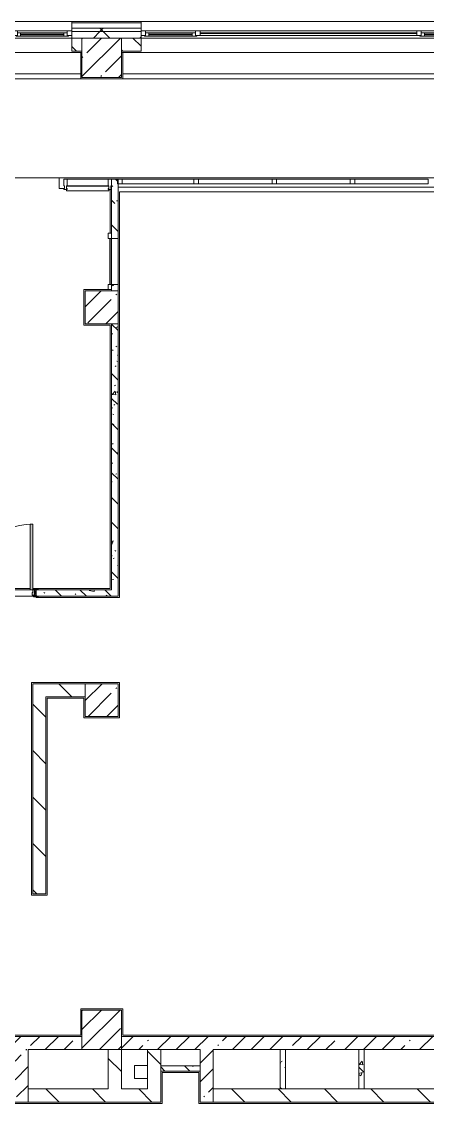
# Model space of a CAD drawing. Header units: millimetres. Extents: x -4196 to 190310, y -8553 to 29000.
# Drawn here: x 118586 to 124769, y 10880 to 27350 of the extents above; entities that cross this region are included whole.
import ezdxf

# ---------------------------------------------------------------- set-up
doc = ezdxf.new("R2010")
doc.units = ezdxf.units.MM
for name, color, linetype, lineweight, true_color in [('A-DOOR-1', 7, 'Continuous', 5, 0xaaaaaa), ('A-DOOR-2', 7, 'Continuous', 5, 0xe2e2e2), ('A-DOOR-FRAM-1', 7, 'Continuous', 5, 0xe2e2e2), ('A-DOOR-FRAM-2', 7, 'Continuous', 5, 0xaaaaaa), ('A-FLOR-1', 7, 'Continuous', 5, 0xaaaaaa), ('I-WALL-5', 7, 'Continuous', 5, 0x787878)]:
    doc.layers.add(name, color=color, linetype=linetype, lineweight=lineweight, true_color=true_color)
for name, color, linetype, lineweight in [('A-GLAZ-1', 7, 'Continuous', 5), ('A-GLAZ-CURT-2', 7, 'Continuous', 5), ('A-GLAZ-CWMG-2', 7, 'Continuous', 5), ('A-WALL', 7, 'Continuous', 9), ('A-WALL-4', 7, 'Continuous', 5), ('I-WALL-3', 7, 'Continuous', 5), ('S-COLS-2', 7, 'Continuous', 5)]:
    doc.layers.add(name, color=color, linetype=linetype, lineweight=lineweight)
pattern_1 = [(45, (59346.5, 0), (-285.1231, 285.1231), []), (45, (59631.6, 0), (-285.1231, 285.1231), [504.031, -100.806, 16.764, -84.042])]
pattern_2 = [(135, (59346.5, 0), (-377.1708, -377.1708), [533.4, -88.9, 17.78, -88.9]), (135, (59346.5, 376.94), (-377.1708, -377.1708), []), (50, (59346.5, 0), (637.6445, -55.7866), [66.675, -733.425]), (355, (59346.5, 0), (-123.3494, 668.699), [53.34, -586.74]), (100.451, (59399.6, -4.65), (514.299, 612.908), [56.665, -623.315]), (46.184, (59346.5, 177.8), (948.776, -147.15), [100.012, -1100.137]), (96.636, (59425.6, 165.5), (830.909, 865.997), [84.998, -934.973]), (351.184, (59346.5, 177.8), (830.918, 865.988), [80.01, -880.11]), (21, (59435.4, 133.35), (530.6506, -357.9283), [66.675, -733.425]), (326, (59435.4, 133.35), (216.308, 644.6585), [53.34, -586.74]), (71.451, (59479.6, 103.5), (746.9596, 286.7243), [56.665, -623.315]), (37.5, (59346.5, 0), (10.8105, 295.9426), [16.764, -562.864, 16.764, -578.866, -588.962]), (37.5, (59346.5, 0), (10.8105, 295.9426), [-1175.258, 16.764, -572.198]), (7.5, (59346.5, 0), (233.8692, 350.6318), [16.764, -322.834, 16.764, -549.529, -224.472]), (7.5, (59346.5, 0), (233.8692, 350.6318), [-905.891, 16.764, -207.708]), (327.5, (59148.24, 0), (474.5678, -20.0513), [16.764, -205.486, 16.764, -676.656, -920.115]), (327.5, (59148.24, 0), (474.5678, -20.0513), [-915.67, 16.764, -903.351]), (317.5, (59059.34, 0), (518.4522, 88.9934), [16.764, -272.161, 16.764, -443.738, -653.415]), (317.5, (59059.34, 0), (518.4522, 88.9934), [-749.427, 16.764, -636.651])]
pattern_3 = [(135, (59346.5, 0), (-353.5534, -353.5534), [])]
pattern_4 = [(45, (59346.5, 0), (-353.5534, 353.5534), []), (135, (59346.5, 0), (-353.5534, -353.5534), [])]

# ---------------------------------------------------------------- blocks, each defined once
blk = doc.blocks.new('Системная панель - Стекло - 70мм-31693619-1_6_1_птичка')
at = {"layer": 'A-GLAZ-CURT-2'}
for p, q in [((547.5, 35), (-547.5, 35)), ((-547.5, 35), (-547.5, -35)), ((547.5, -35), (547.5, 35)), ((-547.5, -35), (547.5, -35))]:
    blk.add_line(p, q, dxfattribs=at)
blk = doc.blocks.new('Прямоугольный импост - 50 x 70 мм-23766079-1_6_1_птичка')
at = {"layer": 'A-GLAZ-CWMG-2'}
for p, q in [((-35, 35), (35, 35)), ((-35, -35), (-35, 35)), ((35, 35), (35, -35)), ((35, -35), (-35, -35))]:
    blk.add_line(p, q, dxfattribs=at)
blk = doc.blocks.new('BSC_Колонна _Прямоугольная - 600х600-V92-1_6_1_птичка')
at = {"layer": 'S-COLS-2'}
h = blk.add_hatch(dxfattribs=at)
h.set_pattern_fill('FP_145', color=256, style=0, pattern_type=2)
h.set_pattern_definition([(45, (-60460, -12000), (-285.1231, 285.1231), []), (45, (-60174.88, -12000), (-285.1231, 285.1231), [504.031, -100.806, 16.764, -84.042])])
h.paths.add_polyline_path([(208, -300), (300, -300), (300, 300), (-300, 300), (-300, -300), (-168, -300)])
for p, q in [((300, 300), (-300, 300)), ((-300, 300), (-300, -300)), ((300, -300), (300, 300)), ((-300, -300), (300, -300))]:
    blk.add_line(p, q, dxfattribs=at)
blk = doc.blocks.new('Системная панель - Стекло - 70мм-31693620-1_6_1_птичка')
at = {"layer": 'A-GLAZ-CURT-2'}
for p, q in [((560, 35), (-560, 35)), ((-560, 35), (-560, -35)), ((560, -35), (560, 35)), ((-560, -35), (560, -35))]:
    blk.add_line(p, q, dxfattribs=at)
blk = doc.blocks.new('Прямоугольный импост - 50 x 70 мм-V109-1_6_1_птичка')
at = {"layer": 'A-GLAZ-CWMG-2'}
for p, q in [((-35, 35), (35, 35)), ((-35, -35), (-35, 35)), ((35, 35), (35, -35)), ((35, -35), (-35, -35))]:
    blk.add_line(p, q, dxfattribs=at)
blk = doc.blocks.new('Прямоугольный импост - Импост структурный с накладкой - 160мм Темный-32302294-1_6_1_птичка')
at = {"layer": 'A-GLAZ-CWMG-2'}
for p, q in [((-25, 40), (-25, 140)), ((-25, 140), (25, 140)), ((-15, 40), (-25, 40)), ((-25, -17), (-25, 0)), ((-25, 0), (-15, 0)), ((-15, 0), (-15, 40)), ((15, 40), (15, 0)), ((25, 40), (15, 40)), ((15, 0), (25, 0)), ((25, 140), (25, 40)), ((25, 0), (25, -17)), ((25, -17), (-25, -17))]:
    blk.add_line(p, q, dxfattribs=at)
blk = doc.blocks.new('110_Дверь_СКБ_1Ст_Внутренняя1 - Д-11 1100x2100h_кладовые _все__ коридор _между помещениями блока столовой__ моечные _все_-32089444-1_6_1_птичка')
at = {"layer": 'A-DOOR-1'}
h = blk.add_hatch(dxfattribs=at)
h.set_pattern_fill('FP_130', color=256, style=0, pattern_type=2)
h.set_pattern_definition([(135, (1751.41, 114.685), (-14.14214, -14.14214), []), (225, (1751.41, 114.685), (14.14214, -14.14214), [])])
h.paths.add_polyline_path([(562.5, -50), (562.5, 50), (537.5, 50), (537.5, -50)])
at = {"layer": 'A-DOOR-2'}
h = blk.add_hatch(color=256, dxfattribs=at)
h.paths.add_polyline_path([(512.5, -30), (537.5, -30), (537.5, 50), (512.5, 50), (512.5, 10), (502.5, 10), (502.5, -30)])
h.paths.add_polyline_path([(-477.5, -30), (-477.5, 10), (-487.5, 10), (-487.5, 50), (-512.5, 50), (-512.5, -30), (-487.5, -30)])
at = {"layer": 'A-DOOR-FRAM-1'}
for points in [[(512.5, 50), (512.5, 1050), (472.5, 1050), (472.5, 50)], [(-512.5, 50), (-497.5, 50), (-497.5, 58), (-567.5, 58), (-567.5, 50), (-537.5, 50)], [(592.5, 50), (592.5, 58), (522.5, 58), (522.5, 50), (562.5, 50)], [(-567.5, -58), (-497.5, -58), (-497.5, -50), (-567.5, -50)], [(-497.5, -50), (-497.5, -30), (-512.5, -30), (-512.5, -50)], [(522.5, -50), (537.5, -50), (537.5, -30), (522.5, -30)], [(592.5, -58), (592.5, -50), (522.5, -50), (522.5, -58), (562.5, -58)]]:
    blk.add_hatch(color=256, dxfattribs=at).paths.add_polyline_path(points)
at = {"layer": 'A-DOOR-FRAM-2'}
h = blk.add_hatch(dxfattribs=at)
h.set_pattern_fill('FP_131', color=256, style=0, pattern_type=2)
h.set_pattern_definition([(45, (-371.384, 114.685), (-14.1421, 14.1421), []), (135, (-371.384, 114.685), (-14.1421, -14.1421), [])])
h.paths.add_polyline_path([(-537.5, -50), (-512.5, -50), (-512.5, 50), (-537.5, 50)])
at = {"layer": 'A-DOOR-1'}
for p, q in [((512.5, 1050), (472.5, 1050)), ((472.5, 1050), (472.5, 50)), ((512.5, 50), (512.5, 1050)), ((472.5, 50), (512.5, 50))]:
    blk.add_line(p, q, dxfattribs=at)
blk.add_arc((512.5, 50), 1000, 90, 180, dxfattribs=at)
at = {"layer": 'A-DOOR-FRAM-2'}
for p, q in [((-497.5, 58), (-567.5, 58)), ((-567.5, 58), (-567.5, 50)), ((-567.5, 50), (-497.5, 50)), ((-512.5, 50), (-537.5, 50)), ((-537.5, 50), (-537.5, -50)), ((-487.5, 50), (-512.5, 50)), ((-512.5, 50), (-512.5, -30)), ((-512.5, -50), (-512.5, 50)), ((-497.5, 50), (-512.5, 50)), ((-512.5, 50), (-512.5, 49)), ((-512.5, 49), (-497.5, 49)), ((-497.5, 50), (-497.5, 58)), ((-497.5, 49), (-497.5, 50)), ((-487.5, 10), (-487.5, 50)), ((-477.5, 10), (-487.5, 10)), ((-477.5, -30), (-477.5, 10)), ((512.5, 10), (502.5, 10)), ((502.5, 10), (502.5, -30)), ((512.5, 50), (512.5, 10)), ((537.5, 50), (512.5, 50)), ((592.5, 58), (522.5, 58)), ((522.5, 58), (522.5, 50)), ((537.5, 50), (522.5, 50)), ((522.5, 50), (522.5, 49)), ((522.5, 50), (592.5, 50)), ((522.5, 49), (537.5, 49)), ((537.5, -30), (537.5, 50)), ((562.5, 50), (537.5, 50)), ((537.5, 50), (537.5, -50)), ((537.5, 49), (537.5, 50)), ((562.5, -50), (562.5, 50)), ((592.5, 50), (592.5, 58)), ((-497.5, -50), (-567.5, -50)), ((-567.5, -50), (-567.5, -58)), ((-567.5, -58), (-497.5, -58)), ((-537.5, -50), (-512.5, -50)), ((-512.5, -30), (-477.5, -30)), ((-497.5, -30), (-512.5, -30)), ((-512.5, -30), (-512.5, -50)), ((-512.5, -50), (-497.5, -50)), ((-497.5, -50), (-497.5, -30)), ((-497.5, -58), (-497.5, -50)), ((502.5, -30), (537.5, -30)), ((537.5, -30), (522.5, -30)), ((522.5, -30), (522.5, -50)), ((522.5, -50), (537.5, -50)), ((592.5, -50), (522.5, -50)), ((522.5, -50), (522.5, -58)), ((522.5, -58), (592.5, -58)), ((537.5, -50), (537.5, -30)), ((537.5, -50), (562.5, -50)), ((592.5, -58), (592.5, -50))]:
    blk.add_line(p, q, dxfattribs=at)
blk = doc.blocks.new('Системная панель - Стекло - 70мм-V121-1_6_1_птичка')
at = {"layer": 'A-GLAZ-CURT-2'}
for p, q in [((560, 35), (-560, 35)), ((-560, 35), (-560, -35)), ((560, -35), (560, 35)), ((-560, -35), (560, -35))]:
    blk.add_line(p, q, dxfattribs=at)
blk = doc.blocks.new('120_Окно_СКБ_2Ст - 120_Окно_СКБ_2Ст 2300х2400 _мал створка справа_-19949978-1_6_1_птичка')
at = {"layer": 'A-GLAZ-1'}
for p, q in [((-1150, -75), (-1150, -5)), ((-1150, -5), (-1080, -5)), ((1150, -5), (-1150, -5)), ((-1080, -75), (-1150, -75)), ((-1150, -75), (-1100, -75)), ((-1080, -75), (-1100, -75)), ((-1100, -75), (-1100, -85)), ((-1100, -85), (270, -85)), ((270, -85), (-1100, -85)), ((-1080, -5), (-1080, -75)), ((250, -35), (-1080, -35)), ((-1080, -35), (-1080, -75)), ((-1030, -85), (-1030, -35)), ((-1030, -55), (200, -55)), ((200, -65), (-1030, -65)), ((200, -85), (200, -35)), ((250, -75), (250, -5)), ((250, -5), (320, -5)), ((250, -75), (250, -35)), ((320, -75), (250, -75)), ((270, -75), (250, -75)), ((270, -75), (300, -75)), ((270, -85), (270, -75)), ((320, -75), (300, -75)), ((300, -75), (300, -85)), ((300, -85), (1100, -85)), ((1100, -85), (300, -85)), ((320, -5), (320, -75)), ((1080, -35), (320, -35)), ((320, -35), (320, -75)), ((370, -85), (370, -35)), ((370, -55), (1030, -55)), ((1030, -65), (370, -65)), ((1030, -85), (1030, -35)), ((1080, -75), (1080, -5)), ((1080, -5), (1150, -5)), ((1080, -75), (1080, -35)), ((1150, -75), (1080, -75)), ((1100, -75), (1080, -75)), ((1100, -75), (1150, -75)), ((1100, -85), (1100, -75)), ((1150, -5), (1150, -75))]:
    blk.add_line(p, q, dxfattribs=at)
blk = doc.blocks.new('120_Окно_СКБ_3Ст - 120_Окно_СКБ_3Ст_5100-21641134-1_6_1_птичка')
at = {"layer": 'A-GLAZ-1'}
for p, q in [((-2550, -75), (-2550, -5)), ((-2550, -5), (-2480, -5)), ((2550, -5), (-2550, -5)), ((-2480, -75), (-2550, -75)), ((-2550, -75), (-2500, -75)), ((-2480, -75), (-2500, -75)), ((-2500, -75), (-2500, -85)), ((-2500, -85), (-1700, -85)), ((-1700, -85), (-2500, -85)), ((-2480, -5), (-2480, -75)), ((-1720, -35), (-2480, -35)), ((-2480, -35), (-2480, -75)), ((-2430, -85), (-2430, -35)), ((-2430, -55), (-1770, -55)), ((-1770, -65), (-2430, -65)), ((-1770, -85), (-1770, -35)), ((-1720, -75), (-1720, -5)), ((-1720, -5), (-1650, -5)), ((-1720, -75), (-1720, -35)), ((-1650, -75), (-1720, -75)), ((-1700, -75), (-1720, -75)), ((-1700, -75), (1700, -75)), ((-1700, -85), (-1700, -75)), ((-1650, -5), (-1650, -75)), ((1650, -35), (-1650, -35)), ((1650, -45), (-1650, -45)), ((1650, -75), (1650, -5)), ((1650, -5), (1720, -5)), ((1720, -75), (1650, -75)), ((1720, -75), (1700, -75)), ((1700, -75), (1700, -85)), ((1700, -85), (2500, -85)), ((2500, -85), (1700, -85)), ((1720, -5), (1720, -75)), ((2480, -35), (1720, -35)), ((1720, -35), (1720, -75)), ((1770, -85), (1770, -35)), ((1770, -55), (2430, -55)), ((2430, -65), (1770, -65)), ((2430, -85), (2430, -35)), ((2480, -75), (2480, -5)), ((2480, -5), (2550, -5)), ((2480, -75), (2480, -35)), ((2550, -75), (2480, -75)), ((2500, -75), (2480, -75)), ((2500, -75), (2550, -75)), ((2500, -85), (2500, -75)), ((2550, -5), (2550, -75))]:
    blk.add_line(p, q, dxfattribs=at)
blk = doc.blocks.new('BSC_Колонна _Прямоугольная - 500х500-V150-1_6_1_птичка')
at = {"layer": 'S-COLS-2'}
h = blk.add_hatch(dxfattribs=at)
h.set_pattern_fill('FP_190', color=256, style=0, pattern_type=2)
h.set_pattern_definition([(45, (-60460, -17020), (-285.1231, 285.1231), []), (45, (-60174.88, -17020), (-285.1231, 285.1231), [504.031, -100.806, 16.764, -84.042])])
h.paths.add_polyline_path([(189, -250), (250, -250), (250, 250), (-250, 250), (-250, -250), (-168, -250)])
for p, q in [((250, 250), (-250, 250)), ((-250, 250), (-250, -250)), ((250, -250), (250, 250)), ((-250, -250), (250, -250))]:
    blk.add_line(p, q, dxfattribs=at)
blk = doc.blocks.new('BSC_Колонна _Прямоугольная - 500х500-V151-1_6_1_птичка')
at = {"layer": 'S-COLS-2'}
h = blk.add_hatch(dxfattribs=at)
h.set_pattern_fill('FP_191', color=256, style=0, pattern_type=2)
h.set_pattern_definition([(45, (-60460, -23000), (-285.1231, 285.1231), []), (45, (-60174.88, -23000), (-285.1231, 285.1231), [504.031, -100.806, 16.764, -84.042])])
h.paths.add_polyline_path([(130, -250), (250, -250), (248, 250), (-250, 249), (-250, -250), (-168, -250)])
for p, q in [((250, 250), (-250, 250)), ((-250, 250), (-250, -250)), ((250, -250), (250, 250)), ((-250, -250), (250, -250))]:
    blk.add_line(p, q, dxfattribs=at)
blk = doc.blocks.new('Штора противопожарная_Рен - ШТ_700х700-22567375-1_6_1_птичка')
at = {"layer": 'A-DOOR-1'}
for p, q in [((-430, 100), (-350, 100)), ((-430, 50), (-430, 100)), ((-350, 50), (-430, 50)), ((-350, 100), (-350, 50)), ((-350, 78), (350, 78)), ((-350, 73), (-350, 78)), ((350, 73), (-350, 73)), ((350, 100), (430, 100)), ((350, 50), (350, 100)), ((350, 78), (350, 73)), ((430, 50), (350, 50)), ((430, 100), (430, 50))]:
    blk.add_line(p, q, dxfattribs=at)
blk = doc.blocks.new('Системная панель - Стекло - 70мм-32304938-1_6_1_птичка')
at = {"layer": 'A-GLAZ-CURT-2'}
h = blk.add_hatch(dxfattribs=at)
h.set_pattern_fill('FP_206', color=256, style=0, pattern_type=2)
h.set_pattern_definition([(225, (60747.5, 24310), (1414.214, -1414.214), [1000, -3000]), (225, (61747.5, 24810), (1414.214, -1414.214), [3000, -1000]), (225, (59747.5, 25310), (1414.214, -1414.214), [1000, -3000])])
h.paths.add_polyline_path([(322, 35), (-323, 35), (-323, -35), (322, -35), (322, 18)])
for p, q in [((322, 35), (-323, 35)), ((-323, 35), (-323, -35)), ((322, -35), (322, 35)), ((-323, -35), (322, -35))]:
    blk.add_line(p, q, dxfattribs=at)
blk = doc.blocks.new('Прямоугольный импост - Импост структурный с накладкой - 160мм Темный-32304618-1_6_1_птичка')
at = {"layer": 'A-GLAZ-CWMG-2'}
for p, q in [((59935, 24950), (60560, 24950)), ((59935, 24850), (60560, 24850))]:
    blk.add_line(p, q, dxfattribs=at)
blk = doc.blocks.new('Системная панель - Стекло - 70мм-V168-1_6_1_птичка')
at = {"layer": 'A-GLAZ-CURT-2'}
for p, q in [((560, 35), (-560, 35)), ((-560, 35), (-560, -35)), ((560, -35), (560, 35)), ((-560, -35), (560, -35))]:
    blk.add_line(p, q, dxfattribs=at)
blk = doc.blocks.new('Прямоугольный импост - Импост структурный с накладкой - 160мм Темный-32302318-1_6_1_птичка')
at = {"layer": 'A-GLAZ-CWMG-2'}
for p, q in [((0, 140), (-50, 140)), ((-50, 140), (-50, 40)), ((-50, 40), (-40, 40)), ((-40, 0), (-50, 0)), ((-50, 0), (-50, -17)), ((-40, 40), (-40, 0)), ((-10, 0), (-10, 40)), ((-10, 40), (0, 40)), ((0, 0), (-10, 0)), ((0, 40), (0, 140)), ((0, -17), (0, 0)), ((-50, -17), (0, -17))]:
    blk.add_line(p, q, dxfattribs=at)
blk = doc.blocks.new('Зашивка приборов отопления9 - Зашивка приборов отопления-33277916-1_6_1_птичка')
at = {"layer": 'A-WALL-4'}
for p, q in [((51570, 26880), (51570, 26555)), ((54140, 26880), (51570, 26880)), ((54140, 26555), (54140, 26880)), ((51570, 26555), (54140, 26555)), ((54140, 26555), (51570, 26555)), ((51570, 26555), (51570, 26480)), ((54140, 26480), (54140, 26555)), ((51570, 26480), (54140, 26480))]:
    blk.add_line(p, q, dxfattribs=at)
blk = doc.blocks.new('Зашивка приборов отопления10 - Зашивка приборов отопления-33278020-1_6_1_птичка')
at = {"layer": 'A-WALL-4'}
for p, q in [((51570, 26880), (51570, 26555)), ((56926, 26880), (51570, 26880)), ((56926, 26555), (56926, 26880)), ((51570, 26555), (56926, 26555)), ((56930, 26555), (51570, 26555)), ((51570, 26555), (51570, 26480)), ((56930, 26480), (56930, 26555)), ((51570, 26480), (56930, 26480))]:
    blk.add_line(p, q, dxfattribs=at)

msp = doc.modelspace()

# ---------------------------------------------------------------- hatches: boundary and pattern name
at = {"layer": 'A-WALL-4'}
h = msp.add_hatch(dxfattribs=at)
h.set_pattern_fill('FP_116', color=256, style=0, pattern_type=2)
h.set_pattern_definition(pattern_4)
h.paths.add_polyline_path([(142771.6, 27200), (144316.5, 27200), (144316.5, 27250), (139696.5, 27250), (139696.5, 27200), (142571.6, 27200)])
h.paths.add_polyline_path([(130156.5, 27200), (130156.5, 27250), (127556.5, 27250), (127556.5, 27200), (129656.5, 27200)])
h.paths.add_polyline_path([(126106.5, 27200), (126456.5, 27200), (126456.5, 27250), (125506.5, 27250), (125506.5, 27200)])
h.paths.add_polyline_path([(132256.5, 27200), (133596.5, 27200), (133596.5, 27250), (132256.5, 27250), (132256.5, 27210)])
h.paths.add_polyline_path([(136596.5, 27200), (136596.5, 27250), (135696.5, 27250), (135696.5, 27200), (136096.5, 27200)])
h.paths.add_polyline_path([(117051.5, 27200), (117051.5, 27250), (116206.5, 27250), (116206.5, 27200)])
h.paths.add_polyline_path([(119638.6, 27200), (120406.5, 27200), (120406.5, 27250), (119351.5, 27250), (119351.5, 27200)])
h.paths.add_polyline_path([(113206.5, 27200), (114106.5, 27200), (114106.5, 27250), (113206.5, 27250), (113206.5, 27210)])
h.paths.add_polyline_path([(108106.5, 27200), (108106.5, 27250), (107006.5, 27250), (107006.5, 27200), (107506.5, 27200)])
h.paths.add_polyline_path([(111106.5, 27200), (111106.5, 27250), (110206.5, 27250), (110206.5, 27200)])
h.paths.add_polyline_path([(103906.5, 27200), (103906.5, 27250), (101506.5, 27250), (101506.5, 27200), (102908, 27200)])
h = msp.add_hatch(dxfattribs=at)
h.set_pattern_fill('FP_116', color=256, style=0, pattern_type=2)
h.set_pattern_definition(pattern_4)
h.paths.add_polyline_path([(102106.5, 27100), (103906.5, 27100), (103906.5, 27200), (101506.5, 27200), (101506.5, 27100)])
h.paths.add_polyline_path([(120106.5, 27100), (120406.5, 27100), (120406.5, 27200), (119351.5, 27200), (119351.5, 27100), (119638.6, 27100)])
h.paths.add_polyline_path([(143446.5, 27100), (144316.5, 27100), (144311.9, 27200), (139696.5, 27198.1), (139696.5, 27100), (142771.6, 27100)])
h.paths.add_polyline_path([(110746.5, 27100), (111106.5, 27100), (111106.5, 27200), (110206.5, 27200), (110206.5, 27100)])
h.paths.add_polyline_path([(113206.5, 27100), (114106.5, 27100), (114106.5, 27200), (113206.5, 27200), (113206.5, 27140)])
h.paths.add_polyline_path([(107206.5, 27100), (108106.5, 27100), (108106.5, 27200), (107006.5, 27200), (107006.5, 27100)])
h.paths.add_polyline_path([(126456.5, 27100), (126456.5, 27102), (126424.5, 27102), (126424.5, 27110), (126456.5, 27110), (126456.5, 27200), (125506.5, 27200), (125506.5, 27100), (126424.5, 27100)])
h.paths.add_polyline_path([(117051.5, 27100), (117051.5, 27200), (116206.5, 27200), (116206.5, 27100), (116696.5, 27100)])
h.paths.add_polyline_path([(136096.5, 27100), (136596.5, 27100), (136596.5, 27200), (135696.5, 27200), (135696.5, 27100)])
h.paths.add_polyline_path([(127588.5, 27100), (130156.5, 27100), (130156.5, 27200), (127556.5, 27200), (127556.5, 27110), (127588.5, 27110), (127588.5, 27102), (127556.5, 27100)])
h.paths.add_polyline_path([(132886.5, 27100), (133596.5, 27100), (133596.5, 27200), (132256.5, 27200), (132256.5, 27100)])
h = msp.add_hatch(dxfattribs=at)
h.set_pattern_fill('FP_98', color=256, style=0, pattern_type=2)
h.set_pattern_definition([(135, (59346.5, 0), (-176.7767, -176.7767), [])])
h.paths.add_polyline_path([(116696.5, 26900), (117051.5, 26900), (117051.5, 27100), (116206.5, 27100), (116206.5, 26900)])
h.paths.add_polyline_path([(102106.5, 26900), (103906.5, 26900), (103906.5, 27100), (102106.5, 27100), (102106.5, 27061.4)])
h.paths.add_polyline_path([(110343.8, 26900), (111106.5, 26900), (111106.5, 27100), (110206.5, 27100), (110206.5, 26900)])
h.paths.add_polyline_path([(113206.5, 26900), (113506.5, 26900), (113506.5, 27100), (113206.5, 27100), (113206.5, 26969.4)])
h.paths.add_polyline_path([(139996.5, 26900), (139996.5, 27100), (139696.5, 27100), (139696.5, 26900)])
h.paths.add_polyline_path([(120106.5, 26900), (120406.5, 26900), (120406.5, 27100), (120106.5, 27100), (120106.5, 26953.9)])
h.paths.add_polyline_path([(136096.5, 26900), (136096.5, 27100), (135696.5, 27100), (135696.5, 26900), (135774.7, 26900)])
h.paths.add_polyline_path([(126406.5, 26900), (126406.5, 27100), (126106.5, 27100), (126106.5, 26900)])
h.paths.add_polyline_path([(119351.5, 26900), (119506.5, 26900), (119506.5, 27100), (119351.5, 27100), (119351.5, 26936.5)])
h.paths.add_polyline_path([(127552.5, 26900), (129656.5, 26900), (129656.5, 27100), (127552.5, 27100), (127552.5, 27091.3)])
h.paths.add_polyline_path([(133596.5, 26900), (133596.5, 27100), (133386.5, 27100), (133386.5, 26900)])
h.paths.add_polyline_path([(132886.5, 26900), (132886.5, 27100), (132256.5, 27100), (132256.5, 26900)])
h.paths.add_polyline_path([(107006.5, 26900), (107506.5, 26900), (107506.5, 27100), (107006.5, 27100), (107006.5, 27079.6)])
at = {"layer": 'I-WALL-3'}
h = msp.add_hatch(dxfattribs=at)
h.set_pattern_fill('FP_115', color=256, style=0, pattern_type=2)
h.set_pattern_definition(pattern_3)
h.paths.add_polyline_path([(118756.5, 17070), (119556.5, 17070), (119556.5, 17270), (118756.5, 17265)])
h = msp.add_hatch(dxfattribs=at)
h.set_pattern_fill('FP_115', color=256, style=0, pattern_type=2)
h.set_pattern_definition(pattern_3)
h.paths.add_polyline_path([(118956.5, 14070), (118956.5, 17070), (118756.5, 17070), (118756.5, 14070)])
h = msp.add_hatch(dxfattribs=at)
h.set_pattern_fill('FP_97', color=256, style=0, pattern_type=2)
h.set_pattern_definition(pattern_1)
h.paths.add_polyline_path([(118486.5, 11700), (119506.5, 11700), (119506.5, 11900), (114106.5, 11900), (114106.5, 11700), (117779.7, 11700)])
h.paths.add_polyline_path([(111256.5, 11700), (113506.5, 11700), (113506.5, 11900), (111056.5, 11900), (111056.5, 11700)])
h = msp.add_hatch(dxfattribs=at)
h.set_pattern_fill('FP_97', color=256, style=0, pattern_type=2)
h.set_pattern_definition(pattern_1)
h.paths.add_polyline_path([(121497.6, 11700), (125506.5, 11700), (125506.5, 11900), (120106.5, 11900), (120106.5, 11700), (121306.5, 11700)])
h = msp.add_hatch(dxfattribs=at)
h.set_pattern_fill('FP_97', color=256, style=0, pattern_type=2)
h.set_pattern_definition(pattern_1)
h.paths.add_polyline_path([(118486.5, 10900), (118686.5, 10900), (118686.5, 11700), (118486.5, 11700), (118486.5, 10980)])
h = msp.add_hatch(dxfattribs=at)
h.set_pattern_fill('FP_115', color=256, style=0, pattern_type=2)
h.set_pattern_definition(pattern_3)
h.paths.add_polyline_path([(120106.5, 11100), (120106.5, 11700), (119906.5, 11700), (119906.5, 11100)])
h = msp.add_hatch(dxfattribs=at)
h.set_pattern_fill('FP_115', color=256, style=0, pattern_type=2)
h.set_pattern_definition(pattern_3)
h.paths.add_polyline_path([(120506.5, 11100), (120706.5, 11100), (120706.5, 11700), (120506.5, 11700), (120506.5, 11257)])
h = msp.add_hatch(dxfattribs=at)
h.set_pattern_fill('FP_97', color=256, style=0, pattern_type=2)
h.set_pattern_definition(pattern_1)
h.paths.add_polyline_path([(121506.5, 10900), (121506.5, 11700), (121306.5, 11700), (121306.5, 10900)])
h = msp.add_hatch(dxfattribs=at)
h.set_pattern_fill('FP_115', color=256, style=0, pattern_type=2)
h.set_pattern_definition(pattern_3)
h.paths.add_polyline_path([(118686.5, 10900), (120706.5, 10900), (120706.5, 11100), (118686.5, 11100), (118686.5, 10994)])
h = msp.add_hatch(dxfattribs=at)
h.set_pattern_fill('FP_115', color=256, style=0, pattern_type=2)
h.set_pattern_definition(pattern_3)
h.paths.add_polyline_path([(132306.3, 10900), (132886.5, 10900), (132886.5, 11100), (132276.3, 11100), (132276.3, 10900)])
h.paths.add_polyline_path([(126106.5, 10900), (128015.3, 10900), (128015.3, 11100), (126106.5, 11100), (126106.5, 10994)])
h.paths.add_polyline_path([(123356.5, 10900), (125906.5, 10900), (125906.5, 11100), (121506.5, 11100), (121506.5, 10900)])
h.paths.add_polyline_path([(128965.3, 10900), (131326.3, 10900), (131326.3, 11100), (128965.3, 11100), (128965.3, 10994)])
at = {"layer": 'I-WALL-5'}
h = msp.add_hatch(dxfattribs=at)
h.set_pattern_fill('FP_127', color=256, style=0, pattern_type=2)
h.set_pattern_definition(pattern_2)
h.paths.add_polyline_path([(120056.5, 18600), (120056.5, 22750), (119956.5, 22750), (119956.5, 18600), (120044, 18600)])
h.paths.add_polyline_path([(119956.5, 23250), (120056.5, 23250), (120056.5, 23350), (119956.5, 23350), (119956.5, 23270)])
h.paths.add_polyline_path([(119956.5, 24050), (120056.5, 24050), (120056.5, 24950), (119956.5, 24950), (119956.5, 24130)])
h = msp.add_hatch(dxfattribs=at)
h.set_pattern_fill('FP_127', color=256, style=0, pattern_type=2)
h.set_pattern_definition(pattern_2)
h.paths.add_polyline_path([(119936.5, 18600), (119956.5, 18600), (119956.5, 18700), (118806.5, 18700), (118806.5, 18600), (119638.6, 18600)])
h.paths.add_polyline_path([(117476.5, 18600), (117706.5, 18600), (117706.5, 18700), (117476.5, 18700)])
h = msp.add_hatch(dxfattribs=at)
h.set_pattern_fill('FP_127', color=256, style=0, pattern_type=2)
h.set_pattern_definition(pattern_2)
h.paths.add_polyline_path([(122526.5, 11100), (122606.5, 11100), (122606.5, 11700), (122526.5, 11700), (122526.5, 11457)])
h = msp.add_hatch(dxfattribs=at)
h.set_pattern_fill('FP_127', color=256, style=0, pattern_type=2)
h.set_pattern_definition(pattern_2)
h.paths.add_polyline_path([(123726.5, 11100), (123806.5, 11100), (123806.5, 11700), (123726.5, 11700), (123726.5, 11457)])
h = msp.add_hatch(dxfattribs=at)
h.set_pattern_fill('FP_127', color=256, style=0, pattern_type=2)
h.set_pattern_definition(pattern_2)
h.paths.add_polyline_path([(121306.5, 11370), (121306.5, 11450), (120706.5, 11450), (120706.5, 11370), (121286.5, 11370)])
at = {"layer": 'S-COLS-2'}
h = msp.add_hatch(dxfattribs=at)
h.set_pattern_fill('FP_97', color=256, style=0, pattern_type=2)
h.set_pattern_definition(pattern_1)
h.paths.add_polyline_path([(120106.5, 26500), (120106.5, 27100), (119506.5, 27100), (119506.5, 26500), (119638.6, 26500)])

# ---------------------------------------------------------------- linework, layer by layer
at = {"layer": 'A-FLOR-1'}
for p, q in [((120126.5, 26480), (119486.5, 26480)), ((117296.5, 24970), (126126.5, 24970)), ((119156.5, 24810), (119156.5, 24970)), ((119231.5, 24810), (119156.5, 24810)), ((119936.5, 24130), (119936.5, 24791.7)), ((125986.5, 24760), (120076.5, 24760)), ((120076.5, 24760), (120076.5, 18580)), ((119936.5, 23350), (119936.5, 24050)), ((119536.5, 22730), (119536.5, 23270)), ((119536.5, 23270), (119906.5, 23270)), ((119936.5, 22730), (119536.5, 22730)), ((119936.5, 18720), (119936.5, 22730)), ((118716.5, 18720), (117496.5, 18720)), ((119936.5, 18720), (118756.5, 18720)), ((118806.5, 18708), (118806.5, 18720)), ((118806.5, 18580), (118806.5, 18592)), ((120076.5, 18580), (118806.5, 18580)), ((118736.5, 14050), (118736.5, 17290)), ((118736.5, 17290), (120076.5, 17290)), ((120076.5, 17290), (120076.5, 16750)), ((119536.5, 17050), (118976.5, 17050)), ((118976.5, 17050), (118976.5, 14050)), ((119536.5, 16750), (119536.5, 17050)), ((120076.5, 16750), (119536.5, 16750)), ((118976.5, 14050), (118736.5, 14050)), ((119486.5, 11920), (119486.5, 12320)), ((119486.5, 12320), (120126.5, 12320)), ((120126.5, 12320), (120126.5, 11920)), ((116916.5, 11920), (119486.5, 11920)), ((120126.5, 11920), (125486.5, 11920)), ((120306.5, 11457), (120506.5, 11457)), ((120306.5, 11257), (120306.5, 11457)), ((120506.5, 11257), (120306.5, 11257)), ((121286.5, 11350), (120726.5, 11350)), ((120726.5, 11350), (120726.5, 10880)), ((121286.5, 10880), (121286.5, 11350)), ((120726.5, 10880), (117876.5, 10880)), ((128003.9, 10880), (121286.5, 10880))]:
    msp.add_line(p, q, dxfattribs=at)
at = {"layer": 'A-WALL'}
for p, q in [((120406.5, 27330), (119351.5, 27330)), ((120406.5, 27250), (119351.5, 27250)), ((120406.5, 27200), (119351.5, 27200)), ((119506.5, 27100), (119351.5, 27100)), ((119351.5, 27100), (119506.5, 27100)), ((120406.5, 27100), (120106.5, 27100)), ((120106.5, 27100), (120406.5, 27100)), ((120706.5, 11700), (120506.5, 11700)), ((122606.5, 11700), (122526.5, 11700)), ((123806.5, 11700), (123726.5, 11700)), ((120706.5, 11450), (120706.5, 11370)), ((121306.5, 11370), (121306.5, 11450)), ((118686.5, 11100), (118686.5, 10900)), ((122526.5, 11100), (122606.5, 11100)), ((123726.5, 11100), (123806.5, 11100))]:
    msp.add_line(p, q, dxfattribs=at)
at = {"layer": 'A-WALL-4'}
for p, q in [((111106.5, 27350), (126456.5, 27350)), ((119351.5, 27350), (119351.5, 27100)), ((120406.5, 27100), (120406.5, 27350)), ((119351.5, 27100), (117051.5, 27100)), ((119351.5, 27100), (119351.5, 26900)), ((119506.5, 26900), (119506.5, 27100)), ((119506.5, 27100), (120106.5, 27100)), ((120106.5, 27100), (120106.5, 26900)), ((120406.5, 26900), (120406.5, 27100)), ((125506.5, 27100), (120406.5, 27100)), ((119351.5, 26900), (119506.5, 26900)), ((120106.5, 26900), (120406.5, 26900))]:
    msp.add_line(p, q, dxfattribs=at)
at = {"layer": 'I-WALL-3'}
for p, q in [((117051.5, 27100), (119351.5, 27100)), ((120406.5, 27100), (125506.5, 27100)), ((119506.5, 26880), (116896.5, 26880)), ((125506.5, 26880), (120106.5, 26880)), ((119956.5, 24950), (119956.5, 24130)), ((120056.5, 24950), (119956.5, 24950)), ((120056.5, 23250), (120056.5, 24950)), ((126006.5, 24830), (120056.5, 24830)), ((119956.5, 24050), (120056.5, 24050)), ((119956.5, 23350), (119956.5, 24050)), ((120056.5, 23350), (119956.5, 23350)), ((119956.5, 23270), (119956.5, 23250)), ((119956.5, 22750), (119956.5, 18700)), ((120056.5, 18600), (120056.5, 22750)), ((117756.5, 18700), (118716.5, 18700)), ((119956.5, 18700), (118836.5, 18700)), ((118766.5, 18600), (117746.5, 18600)), ((118836.5, 18600), (120056.5, 18600)), ((119556.5, 17270), (118756.5, 17270)), ((118756.5, 17270), (118756.5, 14070)), ((118956.5, 17070), (119556.5, 17070)), ((118956.5, 14070), (118956.5, 17070)), ((118756.5, 14070), (118956.5, 14070)), ((119506.5, 11900), (116896.5, 11900)), ((125506.5, 11900), (120106.5, 11900)), ((118686.5, 11700), (119506.5, 11700)), ((118686.5, 11100), (118686.5, 11700)), ((119906.5, 11700), (119906.5, 11100)), ((120106.5, 11100), (120106.5, 11700)), ((120106.5, 11700), (120506.5, 11700)), ((120506.5, 11700), (120506.5, 11100)), ((120706.5, 11450), (120706.5, 11700)), ((120706.5, 11700), (121306.5, 11700)), ((121306.5, 11700), (121306.5, 11450)), ((121506.5, 11700), (122526.5, 11700)), ((121506.5, 10900), (121506.5, 11700)), ((122526.5, 11700), (122526.5, 11100)), ((122606.5, 11100), (122606.5, 11700)), ((122606.5, 11700), (123726.5, 11700)), ((123726.5, 11700), (123726.5, 11100)), ((123806.5, 11100), (123806.5, 11700)), ((123806.5, 11700), (125506.5, 11700)), ((121306.5, 11450), (120706.5, 11450)), ((120706.5, 10900), (120706.5, 11370)), ((120706.5, 11370), (121306.5, 11370)), ((121306.5, 11370), (121306.5, 10900)), ((119906.5, 11100), (118686.5, 11100)), ((120506.5, 11100), (120106.5, 11100)), ((122526.5, 11100), (121506.5, 11100)), ((123726.5, 11100), (122606.5, 11100)), ((125906.5, 11100), (123806.5, 11100)), ((118486.5, 10900), (120706.5, 10900)), ((121306.5, 10900), (127985.3, 10900))]:
    msp.add_line(p, q, dxfattribs=at)
at = {"layer": 'S-COLS-2'}
for p, q in [((120106.5, 27100), (119506.5, 27100)), ((119506.5, 27100), (119506.5, 26900)), ((120106.5, 26900), (120106.5, 27100)), ((119506.5, 26900), (119506.5, 26500)), ((120106.5, 26500), (120106.5, 26900)), ((119506.5, 26500), (120106.5, 26500))]:
    msp.add_line(p, q, dxfattribs=at)

# ---------------------------------------------------------------- block references
at = {"layer": 'A-DOOR-1', "rotation": 89.99999999999991}
msp.add_blockref('Штора противопожарная_Рен - ШТ_700х700-22567375-1_6_1_птичка', (120006.5, 23700), dxfattribs=at)
at = {"layer": 'A-DOOR-1'}
msp.add_blockref('110_Дверь_СКБ_1Ст_Внутренняя1 - Д-11 1100x2100h_кладовые _все__ коридор _между помещениями блока столовой__ моечные _все_-32089444-1_6_1_птичка', (118244, 18650), dxfattribs=at)
at = {"layer": 'A-GLAZ-1'}
for name, p in [('120_Окно_СКБ_2Ст - 120_Окно_СКБ_2Ст 2300х2400 _мал створка справа_-19949978-1_6_1_птичка', (118201.5, 27215)), ('120_Окно_СКБ_3Ст - 120_Окно_СКБ_3Ст_5100-21641134-1_6_1_птичка', (122956.5, 27215))]:
    msp.add_blockref(name, p, dxfattribs=at)
at = {"layer": 'A-GLAZ-CURT-2', "rotation": 180}
for name, p in [('Системная панель - Стекло - 70мм-31693619-1_6_1_птичка', (120664, 24915)), ('Системная панель - Стекло - 70мм-V168-1_6_1_птичка', (121841.5, 24915)), ('Системная панель - Стекло - 70мм-31693620-1_6_1_птичка', (123031.5, 24915)), ('Системная панель - Стекло - 70мм-V121-1_6_1_птичка', (124221.5, 24915)), ('Системная панель - Стекло - 70мм-32304938-1_6_1_птичка', (119594, 24810))]:
    msp.add_blockref(name, p, dxfattribs=at)
at = {"layer": 'A-GLAZ-CWMG-2', "extrusion": (0, 0, -1)}
for name, p in [('Прямоугольный импост - Импост структурный с накладкой - 160мм Темный-32302294-1_6_1_птичка', (-119256.5, 24810)), ('Прямоугольный импост - 50 x 70 мм-V109-1_6_1_птичка', (-120081.5, 24915)), ('Прямоугольный импост - 50 x 70 мм-23766079-1_6_1_птичка', (-121246.5, 24915)), ('Прямоугольный импост - 50 x 70 мм-23766079-1_6_1_птичка', (-122436.5, 24915)), ('Прямоугольный импост - 50 x 70 мм-23766079-1_6_1_птичка', (-123626.5, 24915))]:
    msp.add_blockref(name, p, dxfattribs=at)
at = {"layer": 'A-GLAZ-CWMG-2'}
for name, p in [('Прямоугольный импост - Импост структурный с накладкой - 160мм Темный-32304618-1_6_1_птичка', (59346.5, 0)), ('Прямоугольный импост - Импост структурный с накладкой - 160мм Темный-32302318-1_6_1_птичка', (119956.5, 24810))]:
    msp.add_blockref(name, p, dxfattribs=at)
at = {"layer": 'A-WALL-4'}
for name, p in [('Зашивка приборов отопления9 - Зашивка приборов отопления-33277916-1_6_1_птичка', (65346.5, 0)), ('Зашивка приборов отопления10 - Зашивка приборов отопления-33278020-1_6_1_птичка', (68556.5, 0))]:
    msp.add_blockref(name, p, dxfattribs=at)
at = {"layer": 'S-COLS-2'}
for name, p in [('BSC_Колонна _Прямоугольная - 500х500-V151-1_6_1_птичка', (119806.5, 23000)), ('BSC_Колонна _Прямоугольная - 500х500-V150-1_6_1_птичка', (119806.5, 17020)), ('BSC_Колонна _Прямоугольная - 600х600-V92-1_6_1_птичка', (119806.5, 12000))]:
    msp.add_blockref(name, p, dxfattribs=at)

doc.saveas('drawing.dxf')
